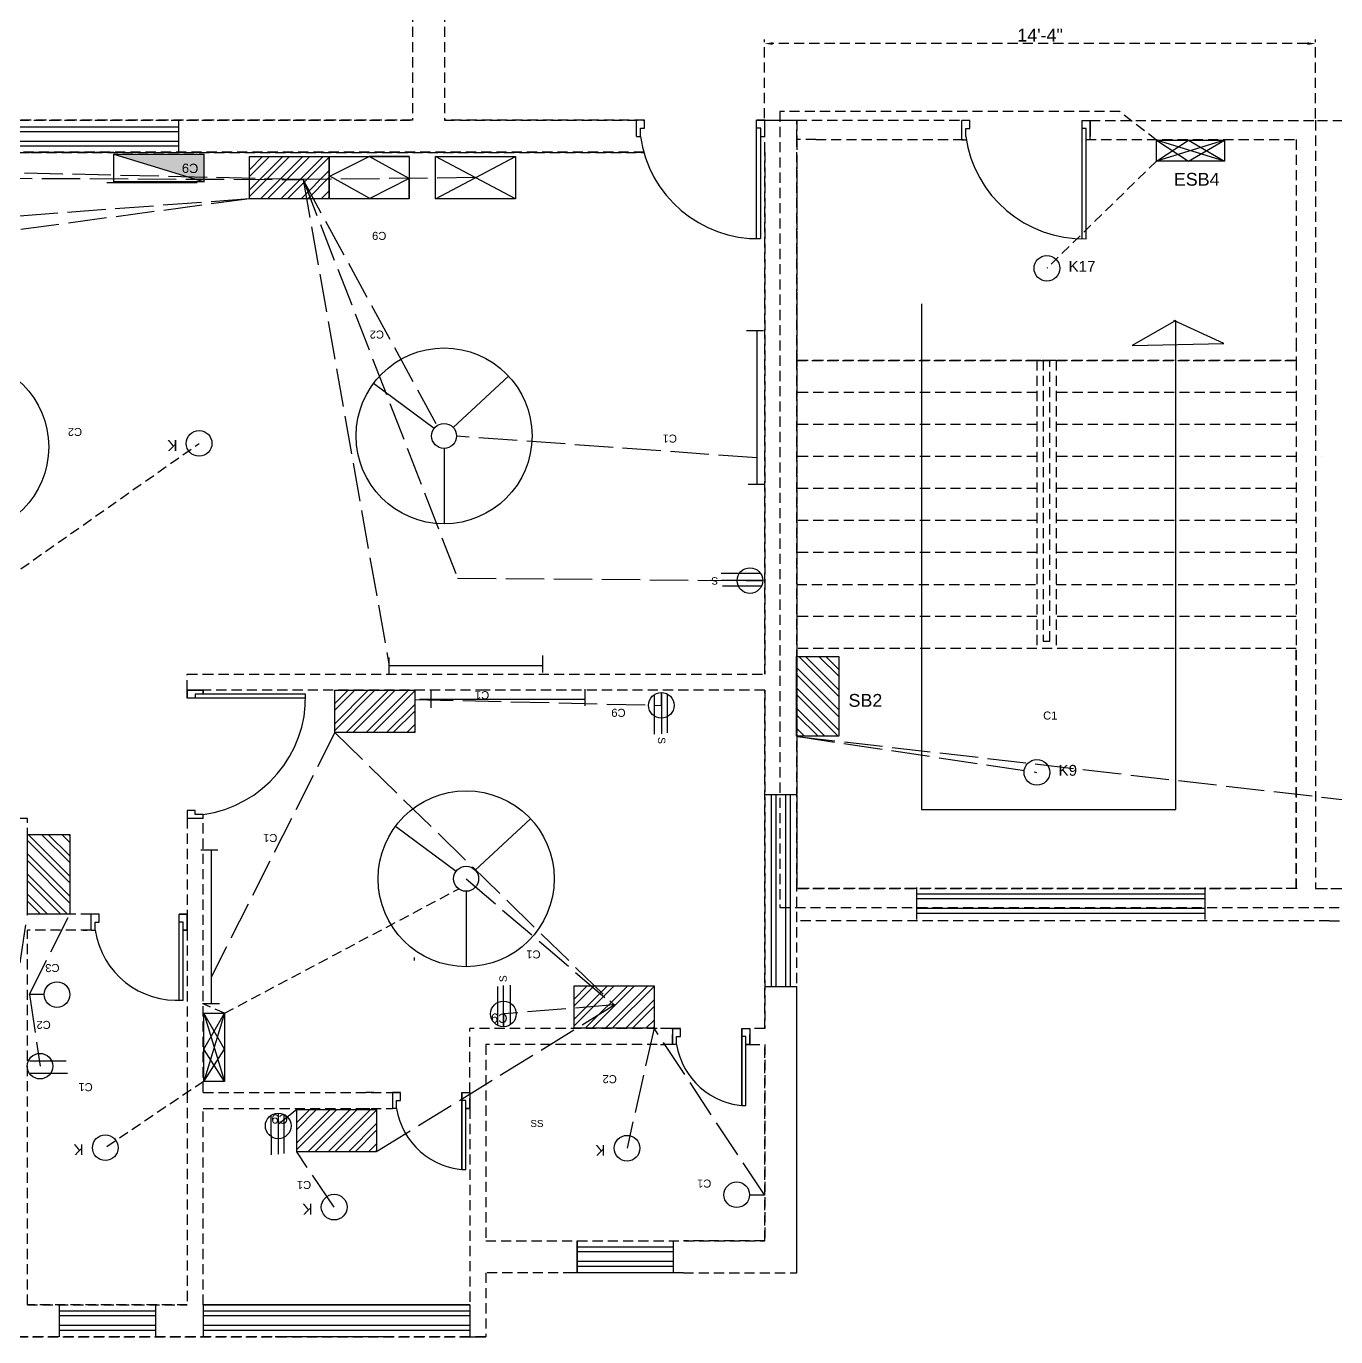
# Model space of a CAD drawing. Header units: millimetres. Extents: x 5814 to 14117, y 764 to 2474.
# Drawn here: x 11237.8 to 11646.8, y 1550.3 to 1959.7 of the extents above; entities that cross this region are included whole.
import ezdxf

# ---------------------------------------------------------------- set-up
doc = ezdxf.new("R2010")
doc.units = ezdxf.units.MM
doc.linetypes.add('ACAD_ISO02W100', pattern=[15, 12, -3])
doc.linetypes.add('HIDDEN2', pattern=[4.7625, 3.175, -1.5875])
doc.layers.get('0').update_dxf_attribs({"linetype": 'HIDDEN2'})
for name, color, linetype in [('conduit', 7, 'ACAD_ISO02W100'), ('doors', 6, 'Continuous'), ('emfittings', 7, 'Continuous'), ('fittinglabels', 7, 'Continuous'), ('fittings', 7, 'Continuous'), ('windows', 40, 'Continuous')]:
    doc.layers.add(name, color=color, linetype=linetype)
doc.layers.add('emconduit', color=1, linetype='HIDDEN2', plot=False)
doc.styles.get("Standard").update_dxf_attribs({"font": 'arial.ttf', "height": 4})
doc.dimstyles.new('dim', dxfattribs={"dimtxt": 16, "dimasz": 2.5, "dimexe": 1.25, "dimexo": 0.625, "dimtad": 1, "dimlunit": 4, "dimtxsty": 'Standard', "dimcen": 2.5, "dimadec": 0, "dimazin": 0, "dimtfac": 1, "dimtmove": 0, "dimatfit": 3, "dimfxl": 1, "dimarcsym": 0})

# ---------------------------------------------------------------- blocks, each defined once
blk = doc.blocks.new('*D66')
at = {"color": 0, "lineweight": -2, "transparency": 16777216}
for p, q in [((11641.04, 1930.22), (11661.2, 1930.22)), ((11659.95, 1692.77), (11659.95, 1927.72)), ((11641.04, 1690.27), (11661.2, 1690.27))]:
    blk.add_line(p, q, dxfattribs=at)
at = {"color": 0, "transparency": 16777216}
for points in [[(11659.53, 1927.72), (11660.36, 1927.72), (11659.95, 1930.22)], [(11659.53, 1692.77), (11660.36, 1692.77), (11659.95, 1690.27)]]:
    blk.add_solid(points, dxfattribs=at)
at = {"layer": 'Defpoints', "color": 0, "transparency": 16777216}
for p in [(11640.41, 1930.22), (11659.95, 1930.22), (11640.41, 1690.27)]:
    blk.add_point(p, dxfattribs=at)
at = {"color": 0, "transparency": 16777216, "insert": (11657.28, 1810.24), "char_height": 4, "attachment_point": 5, "rotation": 90}
blk.add_mtext("20'", dxfattribs=at)
blk = doc.blocks.new('*D67')
at = {"color": 0, "lineweight": -2, "transparency": 16777216}
for p, q in [((11468.41, 1930.89), (11468.41, 1955.49)), ((11637.91, 1954.24), (11470.91, 1954.24)), ((11640.41, 1930.85), (11640.41, 1955.49))]:
    blk.add_line(p, q, dxfattribs=at)
at = {"color": 0, "transparency": 16777216}
for points in [[(11470.91, 1954.66), (11470.91, 1953.83), (11468.41, 1954.24)], [(11637.91, 1954.66), (11637.91, 1953.83), (11640.41, 1954.24)]]:
    blk.add_solid(points, dxfattribs=at)
at = {"layer": 'Defpoints', "color": 0, "transparency": 16777216}
for p in [(11468.41, 1954.24), (11468.41, 1930.27), (11640.41, 1930.22)]:
    blk.add_point(p, dxfattribs=at)
at = {"color": 0, "transparency": 16777216, "insert": (11554.41, 1956.88), "char_height": 4, "attachment_point": 5}
blk.add_mtext('14\'-4"', dxfattribs=at)

msp = doc.modelspace()

# ---------------------------------------------------------------- hatches: boundary and pattern name
at = {"layer": 'emfittings', "true_color": 0x000000}
h = msp.add_hatch(color=18, dxfattribs=at)
h.dxf.hatch_style = 1
h.paths.add_polyline_path([(11293.43, 1911.023), (11293.43, 1919.688), (11265.197, 1919.688)])
at = {"layer": 'fittings'}
h = msp.add_hatch(dxfattribs=at)
h.set_pattern_fill('ANSI32', color=256, scale=0.468168, angle=180)
h.set_pattern_definition([(225, (12712.459, 2434.7844), (3.1532, -3.1532), []), (225, (12710.357, 2434.7844), (3.1532, -3.1532), [])])
h.paths.add_polyline_path([(11332.466, 1905.728), (11332.466, 1918.956), (11307.516, 1918.956), (11307.516, 1905.728)])
h = msp.add_hatch(dxfattribs=at)
h.set_pattern_fill('ANSI32', color=256, scale=0.468168, angle=90)
h.set_pattern_definition([(135, (12007.4057, 357.8596), (-3.1532, -3.1532), []), (135, (12007.4057, 359.962), (-3.1532, -3.1532), [])])
h.paths.add_polyline_path([(11478.349, 1737.852), (11491.577, 1737.852), (11491.577, 1762.803), (11478.349, 1762.803)])
h = msp.add_hatch(dxfattribs=at)
h.set_pattern_fill('ANSI32', color=256, scale=0.468168, angle=180)
h.set_pattern_definition([(225, (12739.1445, 2268.053), (3.1532, -3.1532), []), (225, (12737.0423, 2268.053), (3.1532, -3.1532), [])])
h.paths.add_polyline_path([(11359.152, 1738.996), (11359.152, 1752.224), (11334.201, 1752.224), (11334.201, 1738.996)])
h = msp.add_hatch(dxfattribs=at)
h.set_pattern_fill('ANSI32', color=256, scale=0.468168, angle=270)
h.set_pattern_definition([(315, (10722.3697, 3087.22), (3.1532, 3.1532), []), (315, (10722.3697, 3085.1177), (3.1532, 3.1532), [])])
h.paths.add_polyline_path([(11251.427, 1707.227), (11238.198, 1707.227), (11238.198, 1682.277), (11251.427, 1682.277)])
h = msp.add_hatch(dxfattribs=at)
h.set_pattern_fill('ANSI32', color=256, scale=0.468168, angle=180)
h.set_pattern_definition([(225, (12813.8483, 2175.73), (3.1532, -3.1532), []), (225, (12811.746, 2175.73), (3.1532, -3.1532), [])])
h.paths.add_polyline_path([(11433.856, 1646.673), (11433.856, 1659.901), (11408.905, 1659.901), (11408.905, 1646.673)])
h = msp.add_hatch(dxfattribs=at)
h.set_pattern_fill('ANSI32', color=256, scale=0.468168, angle=180)
h.set_pattern_definition([(225, (12727.2356, 2137.1275), (3.1532, -3.1532), []), (225, (12725.1335, 2137.1275), (3.1532, -3.1532), [])])
h.paths.add_polyline_path([(11347.243, 1608.071), (11347.243, 1621.299), (11322.292, 1621.299), (11322.292, 1608.071)])

# ---------------------------------------------------------------- linework, layer by layer
for p, q in [((11358.412, 2064.265), (11358.412, 1930.265)), ((11368.412, 2064.265), (11368.412, 1930.265)), ((11358.412, 1930.265), (11025.931, 1930.265)), ((11358.412, 1930.265), (11025.931, 1930.265)), ((11368.412, 1930.265), (11430.892, 1930.265)), ((11430.892, 1930.265), (11368.412, 1930.265)), ((11430.892, 1930.265), (11368.412, 1930.265)), ((11368.412, 1930.265), (11430.892, 1930.265)), ((11430.892, 1930.265), (11368.412, 1930.265)), ((11430.892, 1930.265), (11368.412, 1930.265)), ((11368.412, 1930.265), (11430.892, 1930.265)), ((11430.892, 1930.265), (11368.412, 1930.265)), ((11430.892, 1930.265), (11368.412, 1930.265)), ((11368.412, 1930.265), (11430.892, 1930.265)), ((11430.892, 1930.265), (11368.412, 1930.265)), ((11430.892, 1930.265), (11368.412, 1930.265)), ((11368.412, 1930.265), (11430.892, 1930.265)), ((11430.892, 1930.265), (11368.412, 1930.265)), ((11468.412, 1930.265), (11478.412, 1930.265)), ((11468.412, 1930.265), (11478.412, 1930.265)), ((11468.412, 1930.265), (11478.412, 1930.265)), ((11468.412, 1930.265), (11478.412, 1930.265)), ((11468.412, 1920.283), (11468.412, 1930.265)), ((11468.412, 1930.265), (11478.412, 1930.265)), ((11478.412, 1930.265), (11478.412, 1924.265)), ((11478.412, 1924.265), (11478.412, 1930.265)), ((11478.412, 1930.265), (11478.412, 1924.265)), ((11478.412, 1930.265), (11478.412, 1924.265)), ((11478.412, 1924.265), (11478.412, 1930.265)), ((11478.412, 1930.265), (11478.412, 1924.265)), ((11478.412, 1930.265), (11478.412, 1924.265)), ((11478.412, 1924.265), (11478.412, 1930.265)), ((11478.412, 1930.265), (11478.412, 1924.265)), ((11570.017, 1930.225), (11640.412, 1930.225)), ((11478.412, 1855.265), (11478.412, 1924.265)), ((11478.412, 1924.265), (11478.412, 1810.265)), ((11478.412, 1924.265), (11478.412, 1810.265)), ((11478.412, 1855.265), (11478.412, 1924.265)), ((11478.412, 1924.265), (11478.412, 1810.265)), ((11484.412, 1924.265), (11478.412, 1924.265)), ((11430.683, 1920.283), (11091.765, 1920.283)), ((11430.688, 1920.265), (11091.765, 1920.265)), ((11315.461, 1920.265), (11315.461, 1920.283)), ((11315.461, 1920.265), (11315.461, 1920.283)), ((11430.688, 1920.265), (11315.461, 1920.265)), ((11430.688, 1920.265), (11315.461, 1920.265)), ((11345.461, 1920.265), (11345.461, 1920.283)), ((11345.461, 1920.265), (11345.461, 1920.283)), ((11375.461, 1920.265), (11375.461, 1920.283)), ((11375.461, 1920.265), (11375.461, 1920.283)), ((11405.461, 1920.265), (11405.461, 1920.283)), ((11405.461, 1920.265), (11405.461, 1920.283)), ((11468.412, 1757.225), (11468.412, 1920.283)), ((11468.412, 1757.225), (11468.412, 1920.283)), ((11478.412, 1918.265), (11478.412, 1810.265)), ((11478.412, 1855.265), (11478.412, 1918.265)), ((11478.412, 1918.265), (11478.412, 1810.265)), ((11478.412, 1918.265), (11478.412, 1810.265)), ((11478.412, 1855.265), (11478.412, 1918.265)), ((11478.412, 1918.265), (11478.412, 1810.265)), ((11478.412, 1918.265), (11478.412, 1810.265)), ((11478.412, 1855.265), (11478.412, 1918.265)), ((11478.412, 1918.265), (11478.412, 1810.265)), ((11634.412, 1861.265), (11634.412, 1855.265)), ((11559.412, 1855.265), (11553.412, 1855.265)), ((11553.412, 1855.265), (11553.412, 1765.265)), ((11553.412, 1855.265), (11555.412, 1855.265)), ((11559.412, 1855.265), (11553.412, 1855.265)), ((11553.412, 1855.265), (11555.412, 1855.265)), ((11555.412, 1855.265), (11555.412, 1767.566)), ((11557.412, 1767.566), (11557.412, 1855.265)), ((11634.412, 1855.265), (11559.412, 1855.265)), ((11559.412, 1855.265), (11559.412, 1765.265)), ((11634.412, 1855.265), (11559.412, 1855.265)), ((11553.412, 1845.265), (11478.412, 1845.265)), ((11634.412, 1845.265), (11559.412, 1845.265)), ((11553.412, 1835.265), (11478.412, 1835.265)), ((11634.412, 1835.265), (11559.412, 1835.265)), ((11553.412, 1825.265), (11478.412, 1825.265)), ((11634.412, 1825.265), (11559.412, 1825.265)), ((11553.412, 1815.265), (11478.412, 1815.265)), ((11634.412, 1815.265), (11559.412, 1815.265)), ((11553.412, 1805.265), (11478.412, 1805.265)), ((11634.412, 1805.265), (11559.412, 1805.265)), ((11553.412, 1795.265), (11478.412, 1795.265)), ((11634.412, 1795.265), (11559.412, 1795.265)), ((11478.412, 1785.265), (11553.412, 1785.265)), ((11559.412, 1785.265), (11634.412, 1785.265)), ((11553.412, 1775.265), (11478.412, 1775.265)), ((11634.412, 1775.265), (11559.412, 1775.265)), ((11634.412, 1765.265), (11478.412, 1765.265)), ((11555.412, 1767.566), (11557.412, 1767.566)), ((11634.412, 1690.265), (11634.412, 1765.265)), ((11288.107, 1752.225), (11288.107, 1757.225)), ((11288.107, 1757.225), (11293.107, 1757.225)), ((11293.107, 1757.225), (11468.412, 1757.225)), ((11288.107, 1752.225), (11293.107, 1752.225)), ((11381.319, 1752.225), (11293.107, 1752.225)), ((11468.412, 1752.225), (11381.319, 1752.225)), ((11468.412, 1646.548), (11468.412, 1752.225)), ((11238.198, 1712.211), (11233.198, 1712.211)), ((11238.198, 1712.211), (11233.198, 1712.211)), ((11238.198, 1682.277), (11238.198, 1712.211)), ((11238.198, 1682.277), (11238.198, 1712.211)), ((11288.107, 1712.206), (11288.107, 1682.277)), ((11288.107, 1712.206), (11288.107, 1682.277)), ((11293.107, 1712.206), (11288.107, 1712.206)), ((11293.107, 1626.548), (11293.107, 1712.206)), ((11293.107, 1626.548), (11293.107, 1712.206)), ((11478.412, 1570.283), (11478.412, 1690.265)), ((11634.733, 1690.265), (11478.437, 1690.265)), ((11478.733, 1690.265), (11622.733, 1690.265)), ((11634.733, 1690.265), (11584.733, 1690.265)), ((11634.733, 1690.265), (11584.733, 1690.265)), ((11640.412, 1690.265), (11647.519, 1690.265)), ((11258.087, 1682.277), (11238.198, 1682.277)), ((11258.087, 1682.277), (11238.198, 1682.277)), ((11258.105, 1682.277), (11255.605, 1682.277)), ((11258.105, 1682.277), (11255.605, 1682.277)), ((11258.087, 1677.277), (11258.087, 1682.277)), ((11288.107, 1677.277), (11288.107, 1682.277)), ((11635.971, 1680.65), (11635.971, 1680.668)), ((11644.733, 1680.265), (11746.505, 1680.265)), ((11238.198, 1560.283), (11238.198, 1677.277)), ((11258.087, 1677.277), (11238.198, 1677.277)), ((11238.198, 1560.283), (11238.198, 1677.277)), ((11255.605, 1677.277), (11256.855, 1677.277)), ((11255.605, 1677.277), (11256.855, 1677.277)), ((11288.107, 1677.277), (11288.107, 1626.548)), ((11288.107, 1677.277), (11288.107, 1626.548)), ((11439.642, 1646.548), (11376.319, 1646.548)), ((11376.319, 1626.548), (11376.319, 1646.548)), ((11439.642, 1646.548), (11381.319, 1646.548)), ((11438.41, 1646.548), (11435.91, 1646.548)), ((11439.642, 1641.548), (11439.642, 1646.548)), ((11468.412, 1646.548), (11463.729, 1646.548)), ((11463.729, 1641.548), (11463.729, 1646.548)), ((11381.319, 1641.548), (11381.319, 1580.283)), ((11439.642, 1641.548), (11381.319, 1641.548)), ((11415.204, 1641.456), (11415.204, 1641.473)), ((11435.91, 1641.548), (11437.16, 1641.548)), ((11463.729, 1641.548), (11468.412, 1641.548)), ((11468.412, 1580.283), (11468.412, 1641.548)), ((11288.107, 1626.548), (11288.107, 1560.283)), ((11293.107, 1626.548), (11352.232, 1626.548)), ((11346.318, 1626.548), (11343.818, 1626.548)), ((11352.232, 1626.548), (11352.232, 1621.548)), ((11376.319, 1621.548), (11376.319, 1626.548)), ((11293.107, 1560.283), (11293.107, 1621.548)), ((11293.107, 1621.548), (11352.232, 1621.548)), ((11343.818, 1621.548), (11345.068, 1621.548)), ((11376.319, 1621.548), (11376.319, 1560.283)), ((11381.319, 1580.283), (11468.412, 1580.283)), ((11468.412, 1580.283), (11443.045, 1580.283)), ((11408.71, 1570.283), (11381.319, 1570.283)), ((11381.319, 1570.283), (11381.319, 1550.283)), ((11443.045, 1570.283), (11408.71, 1570.283)), ((11443.045, 1570.283), (11478.412, 1570.283)), ((11238.198, 1560.283), (11288.107, 1560.283)), ((11376.319, 1560.283), (11293.107, 1560.283)), ((11376.319, 1550.283), (11381.319, 1550.283))]:
    msp.add_line(p, q)
for points in [[(11025.931, 1930.265), (11358.412, 1930.265)], [(11025.931, 1930.265), (11358.412, 1930.265)], [(11368.412, 1930.265), (11430.892, 1930.265)], [(11368.412, 1930.265), (11430.892, 1930.265)], [(11368.412, 1930.265), (11430.892, 1930.265)], [(11368.412, 1930.265), (11430.892, 1930.265)], [(11368.412, 1930.265), (11430.892, 1930.265)], [(11368.412, 1930.265), (11430.892, 1930.265)], [(11368.412, 1930.265), (11430.892, 1930.265)], [(11368.412, 1930.265), (11430.892, 1930.265)], [(11368.412, 1930.265), (11430.892, 1930.265)], [(11368.412, 1930.265), (11430.892, 1930.265)], [(11368.412, 1930.265), (11430.892, 1930.265)], [(11368.412, 1930.265), (11430.892, 1930.265)], [(11368.412, 1930.265), (11430.892, 1930.265)], [(11368.412, 1930.265), (11430.892, 1930.265)], [(11368.412, 1930.265), (11430.892, 1930.265)], [(11368.412, 1930.265), (11430.892, 1930.265)], [(11368.412, 1930.265), (11430.892, 1930.265)], [(11368.412, 1930.265), (11430.892, 1930.265)], [(11465.912, 1930.265), (11478.412, 1930.265)], [(11465.912, 1930.265), (11478.412, 1930.265)], [(11465.912, 1930.265), (11478.412, 1930.265), (11478.412, 1924.265)], [(11465.912, 1930.265), (11478.412, 1930.265), (11478.412, 1924.265)], [(11465.912, 1930.265), (11478.412, 1930.265), (11478.412, 1924.265)], [(11465.912, 1930.265), (11478.412, 1930.265), (11478.412, 1924.265)], [(11465.912, 1930.265), (11478.412, 1930.265), (11478.412, 1924.265)], [(11465.912, 1930.265), (11478.412, 1930.265), (11478.412, 1924.265)], [(11478.412, 1930.265), (11532.497, 1930.265)], [(11478.412, 1930.265), (11478.412, 1924.265)], [(11478.412, 1930.265), (11478.412, 1924.265)], [(11478.412, 1930.265), (11478.412, 1924.265)], [(11478.412, 1930.265), (11478.412, 1924.265)], [(11478.412, 1930.265), (11478.412, 1924.265)], [(11478.412, 1930.265), (11478.412, 1924.265)], [(11640.412, 1930.265), (11640.412, 1690.265)], [(11478.412, 1924.265), (11478.412, 1690.265)], [(11478.412, 1924.265), (11478.412, 1690.265)], [(11478.412, 1924.265), (11478.412, 1690.265)], [(11478.412, 1924.265), (11478.412, 1690.265)], [(11478.412, 1924.265), (11478.412, 1690.265)], [(11478.412, 1924.265), (11478.412, 1690.265)], [(11634.412, 1855.265), (11478.412, 1855.265), (11478.412, 1924.265)], [(11484.412, 1924.265), (11531.392, 1924.265)], [(11568.767, 1924.265), (11634.412, 1924.265), (11634.412, 1861.265)], [(11430.683, 1920.283), (11091.765, 1920.283)], [(11091.765, 1920.265), (11430.688, 1920.265)], [(11091.765, 1920.265), (11430.688, 1920.265)], [(11468.412, 1757.225), (11468.412, 1920.283)], [(11468.412, 1920.265), (11468.412, 1757.225)], [(11468.412, 1920.265), (11468.412, 1757.225)], [(11478.412, 1918.265), (11478.412, 1690.265)], [(11478.412, 1918.265), (11478.412, 1690.265)], [(11468.412, 1757.225), (11468.412, 1865.265)], [(11468.412, 1646.548), (11468.412, 1752.225)], [(11468.412, 1752.225), (11468.412, 1646.548)], [(11468.412, 1646.548), (11468.412, 1752.225)], [(11644.733, 1680.265), (11478.412, 1680.265)], [(11468.412, 1580.283), (11468.412, 1641.548)], [(11468.412, 1641.548), (11468.412, 1580.283)], [(11468.412, 1580.283), (11468.412, 1641.548)], [(11238.198, 1560.283), (11288.107, 1560.283)], [(11288.107, 1560.283), (11238.198, 1560.283)], [(11238.198, 1560.283), (11288.107, 1560.283)], [(11381.319, 1550.283), (11158.81, 1550.283)], [(11158.81, 1550.283), (11381.319, 1550.283)], [(11158.81, 1550.283), (11381.319, 1550.283)], [(11158.81, 1550.283), (11381.319, 1550.283)], [(11158.81, 1550.283), (11376.319, 1550.283)], [(11158.81, 1550.283), (11376.319, 1550.283)], [(11158.81, 1550.283), (11376.319, 1550.283)], [(11158.81, 1550.283), (11376.319, 1550.283)]]:
    msp.add_lwpolyline(points)
msp.add_lwpolyline([(11478.412, 1855.265), (11634.412, 1855.265), (11634.412, 1690.265), (11478.412, 1690.265)], close=True)
at = {"layer": 'conduit'}
for p, q in [((11122.655, 1912.646), (11324.268, 1911.758)), ((11324.268, 1911.758), (11157.189, 1915.593)), ((11378.111, 1912.362), (11324.268, 1911.758)), ((11365.852, 1835.447), (11324.268, 1911.758)), ((11324.268, 1911.758), (11351.137, 1759.851)), ((11324.268, 1911.758), (11372.536, 1787.268)), ((11307.516, 1905.728), (11111.133, 1891.049)), ((11307.516, 1905.728), (11141.7, 1883.553)), ((11465.953, 1824.854), (11372.27, 1831.599)), ((11372.536, 1787.268), (11463.807, 1786.506)), ((11372.663, 1749.377), (11359.152, 1749.377)), ((11359.152, 1749.377), (11436.148, 1747.519)), ((11334.201, 1738.996), (11295.549, 1662.6)), ((11334.201, 1738.996), (11421.419, 1653.925)), ((11478.349, 1737.852), (11553.412, 1726.594)), ((11478.412, 1737.843), (11847.456, 1695.114)), ((11375.195, 1693.343), (11421.263, 1653.935)), ((11235.917, 1667.145), (11238.198, 1682.277)), ((11238.799, 1657.181), (11251.427, 1682.277)), ((11359.11, 1667.808), (11359.11, 1668.721)), ((11359.11, 1667.808), (11359.11, 1667.808)), ((11238.799, 1657.181), (11242.125, 1634.812)), ((11421.586, 1653.925), (11347.243, 1608.071)), ((11421.263, 1653.935), (11386.833, 1651.145)), ((11468.319, 1594.654), (11433.856, 1646.673)), ((11322.292, 1621.299), (11316.506, 1616.625)), ((11333.983, 1590.789), (11322.292, 1608.071))]:
    msp.add_line(p, q, dxfattribs=at)
msp.add_lwpolyline([(11433.856, 1646.673), (11425.443, 1609.189)], dxfattribs=at)
at = {"layer": 'doors', "color": 215, "true_color": 0xa953a0}
for p, q in [((11428.392, 1925.265), (11428.392, 1930.265)), ((11430.892, 1930.265), (11428.392, 1930.265)), ((11430.892, 1927.765), (11430.892, 1930.265)), ((11465.912, 1893.341), (11465.912, 1930.265)), ((11465.912, 1930.265), (11468.412, 1930.265)), ((11468.412, 1925.265), (11468.412, 1930.265)), ((11468.412, 1925.265), (11468.412, 1930.265)), ((11529.997, 1924.217), (11529.997, 1930.225)), ((11532.497, 1930.225), (11529.997, 1930.225)), ((11532.497, 1927.725), (11532.497, 1930.225)), ((11567.517, 1901.473), (11567.517, 1930.225)), ((11567.517, 1893.3), (11567.517, 1930.225)), ((11567.517, 1930.225), (11570.017, 1930.225)), ((11570.017, 1924.217), (11570.017, 1930.225)), ((11428.392, 1925.265), (11429.642, 1925.265)), ((11429.642, 1925.265), (11429.642, 1927.765)), ((11429.642, 1927.765), (11430.892, 1927.765)), ((11467.162, 1927.765), (11465.912, 1927.765)), ((11467.162, 1893.319), (11467.162, 1927.765)), ((11529.997, 1924.219), (11531.4, 1924.217)), ((11531.247, 1925.225), (11531.247, 1927.725)), ((11531.247, 1927.725), (11532.497, 1927.725)), ((11568.767, 1927.725), (11567.517, 1927.725)), ((11568.767, 1927.725), (11567.517, 1927.725)), ((11568.767, 1901.51), (11568.767, 1927.725)), ((11568.767, 1893.278), (11568.767, 1927.725)), ((11570.017, 1924.224), (11568.767, 1924.224)), ((11288.107, 1749.725), (11288.107, 1752.225)), ((11293.107, 1752.225), (11288.107, 1752.225)), ((11316.858, 1749.725), (11288.107, 1749.725)), ((11325.031, 1749.725), (11288.107, 1749.725)), ((11316.821, 1750.975), (11290.607, 1750.975)), ((11290.607, 1750.975), (11290.607, 1749.725)), ((11325.053, 1750.975), (11290.607, 1750.975)), ((11290.607, 1750.975), (11290.607, 1749.725)), ((11290.607, 1714.706), (11288.107, 1714.706)), ((11288.107, 1714.706), (11288.107, 1712.206)), ((11290.607, 1714.706), (11288.107, 1714.706)), ((11288.107, 1714.706), (11288.107, 1712.206)), ((11293.107, 1712.206), (11288.107, 1712.206)), ((11293.107, 1712.206), (11288.107, 1712.206)), ((11290.607, 1713.456), (11290.607, 1714.706)), ((11290.607, 1713.456), (11290.607, 1714.706)), ((11293.107, 1713.456), (11290.607, 1713.456)), ((11293.107, 1713.456), (11290.607, 1713.456)), ((11293.107, 1712.206), (11293.107, 1713.456)), ((11293.107, 1712.206), (11293.107, 1713.456)), ((11258.087, 1677.277), (11258.087, 1682.277)), ((11260.587, 1682.277), (11258.087, 1682.277)), ((11258.087, 1677.277), (11258.087, 1682.277)), ((11259.337, 1677.277), (11259.337, 1679.777)), ((11259.337, 1677.277), (11259.337, 1679.777)), ((11259.337, 1679.777), (11260.587, 1679.777)), ((11259.337, 1677.277), (11259.337, 1679.777)), ((11259.337, 1677.277), (11259.337, 1679.777)), ((11259.337, 1679.777), (11260.587, 1679.777)), ((11260.587, 1679.777), (11260.587, 1682.277)), ((11260.587, 1679.777), (11260.587, 1682.277)), ((11260.587, 1679.777), (11260.587, 1682.277)), ((11260.587, 1679.777), (11260.587, 1682.277)), ((11285.607, 1655.399), (11285.607, 1682.277)), ((11285.607, 1682.277), (11288.107, 1682.277)), ((11285.607, 1655.399), (11285.607, 1682.277)), ((11285.607, 1682.277), (11288.107, 1682.277)), ((11286.857, 1679.777), (11285.607, 1679.777)), ((11286.857, 1679.777), (11285.607, 1679.777)), ((11286.857, 1679.777), (11285.607, 1679.777)), ((11286.857, 1679.777), (11285.607, 1679.777)), ((11286.857, 1679.777), (11285.607, 1679.777)), ((11286.857, 1679.777), (11285.607, 1679.777)), ((11286.857, 1655.465), (11286.857, 1679.777)), ((11286.857, 1655.465), (11286.857, 1679.777)), ((11288.107, 1677.277), (11288.107, 1682.277)), ((11288.107, 1677.277), (11288.107, 1682.277)), ((11258.087, 1677.277), (11259.337, 1677.277)), ((11442.142, 1646.548), (11439.642, 1646.548)), ((11439.642, 1646.548), (11439.642, 1641.548)), ((11442.142, 1644.048), (11442.142, 1646.548)), ((11461.229, 1646.548), (11463.729, 1646.548)), ((11461.229, 1644.048), (11461.229, 1646.548)), ((11461.229, 1646.548), (11461.229, 1622.575)), ((11463.729, 1646.548), (11463.729, 1641.548)), ((11440.892, 1641.548), (11440.892, 1644.048)), ((11440.892, 1644.048), (11442.142, 1644.048)), ((11462.479, 1644.048), (11461.229, 1644.048)), ((11462.479, 1641.548), (11462.479, 1644.048)), ((11440.892, 1641.548), (11439.642, 1641.548)), ((11463.729, 1641.548), (11462.479, 1641.548)), ((11462.479, 1622.494), (11462.479, 1641.548)), ((11354.732, 1626.548), (11352.232, 1626.548)), ((11352.232, 1626.548), (11352.232, 1621.548)), ((11354.732, 1624.048), (11354.732, 1626.548)), ((11373.819, 1626.548), (11376.319, 1626.548)), ((11373.819, 1624.048), (11373.819, 1626.548)), ((11373.819, 1626.548), (11373.819, 1602.575)), ((11376.319, 1626.548), (11376.319, 1621.548)), ((11353.482, 1621.548), (11352.232, 1621.548)), ((11353.482, 1621.548), (11353.482, 1624.048)), ((11353.482, 1624.048), (11354.732, 1624.048)), ((11375.069, 1624.048), (11373.819, 1624.048)), ((11375.069, 1621.548), (11375.069, 1624.048)), ((11376.319, 1621.548), (11375.069, 1621.548)), ((11375.069, 1602.494), (11375.069, 1621.548)), ((11461.229, 1622.575), (11462.479, 1622.494)), ((11373.819, 1602.575), (11375.069, 1602.494))]:
    msp.add_line(p, q, dxfattribs=at)
at = {"layer": 'doors'}
for p, q in [((11468.412, 1930.265), (11465.912, 1930.265)), ((11532.497, 1930.225), (11532.497, 1930.289)), ((11567.517, 1930.225), (11570.017, 1930.225)), ((11567.517, 1930.225), (11570.017, 1930.225)), ((11570.017, 1930.225), (11570.017, 1925.225)), ((11570.017, 1924.217), (11568.767, 1924.217)), ((11288.107, 1752.225), (11288.107, 1749.725)), ((11288.107, 1749.725), (11288.107, 1752.225)), ((11288.107, 1752.225), (11293.107, 1752.225)), ((11293.107, 1750.975), (11293.107, 1752.225)), ((11293.107, 1752.225), (11293.107, 1750.975)), ((11288.107, 1682.277), (11285.607, 1682.277)), ((11285.607, 1658.303), (11285.607, 1682.277)), ((11285.607, 1682.277), (11288.107, 1682.277)), ((11288.107, 1682.277), (11285.607, 1682.277)), ((11285.607, 1658.32), (11285.607, 1682.277)), ((11288.107, 1682.277), (11285.607, 1682.277)), ((11285.607, 1658.303), (11285.607, 1682.277)), ((11285.607, 1682.277), (11288.107, 1682.277)), ((11288.107, 1682.277), (11285.607, 1682.277)), ((11285.607, 1658.32), (11285.607, 1682.277)), ((11286.857, 1658.222), (11286.857, 1679.777)), ((11286.857, 1658.222), (11286.857, 1679.777)), ((11286.857, 1658.222), (11286.857, 1679.777)), ((11286.857, 1658.222), (11286.857, 1679.777)), ((11288.107, 1682.277), (11288.107, 1677.277)), ((11288.107, 1682.277), (11288.107, 1677.277)), ((11288.107, 1682.277), (11288.107, 1677.277)), ((11288.107, 1682.277), (11288.107, 1677.277)), ((11288.107, 1677.277), (11286.857, 1677.277)), ((11288.107, 1677.277), (11286.857, 1677.277)), ((11286.857, 1677.277), (11288.107, 1677.277)), ((11288.107, 1677.277), (11286.857, 1677.277)), ((11288.107, 1677.277), (11286.857, 1677.277)), ((11286.857, 1677.277), (11288.107, 1677.277)), ((11439.642, 1646.548), (11442.142, 1646.548)), ((11461.229, 1622.575), (11461.229, 1646.548)), ((11461.229, 1622.592), (11461.229, 1646.548)), ((11463.729, 1646.548), (11463.729, 1641.548)), ((11463.729, 1646.548), (11463.729, 1641.548)), ((11462.479, 1644.048), (11461.229, 1644.048)), ((11462.479, 1644.048), (11461.229, 1644.048)), ((11462.479, 1622.494), (11462.479, 1644.048)), ((11462.479, 1622.494), (11462.479, 1644.048)), ((11463.729, 1641.548), (11462.479, 1641.548)), ((11463.729, 1641.548), (11462.479, 1641.548)), ((11462.479, 1641.548), (11463.729, 1641.548)), ((11352.232, 1626.548), (11354.732, 1626.548)), ((11373.819, 1602.575), (11373.819, 1626.548)), ((11373.819, 1602.592), (11373.819, 1626.548)), ((11376.319, 1626.548), (11376.319, 1621.548)), ((11376.319, 1626.548), (11376.319, 1621.548)), ((11375.069, 1624.048), (11373.819, 1624.048)), ((11375.069, 1624.048), (11373.819, 1624.048)), ((11375.069, 1602.494), (11375.069, 1624.048)), ((11375.069, 1602.494), (11375.069, 1624.048)), ((11376.319, 1621.548), (11375.069, 1621.548)), ((11376.319, 1621.548), (11375.069, 1621.548)), ((11375.069, 1621.548), (11376.319, 1621.548))]:
    msp.add_line(p, q, dxfattribs=at)
at = {"layer": 'doors', "color": 215, "true_color": 0xa953a0}
for points in [[(11467.162, 1925.265), (11468.412, 1925.265)], [(11293.107, 1750.975), (11293.107, 1752.225)], [(11286.857, 1677.277), (11288.107, 1677.277)], [(11286.857, 1677.277), (11288.107, 1677.277)]]:
    msp.add_lwpolyline(points, dxfattribs=at)
for centre, radius, start, end in [((11466.312, 1930.327), 37.018, 187.8589, 271.31498), ((11567.917, 1930.286), 37.018, 187.8589, 271.31498), ((11288.045, 1750.126), 37.018, 277.8589, 1.31498), ((11284.88, 1681.238), 25.849, 188.81558, 274.38491), ((11284.88, 1681.238), 25.849, 188.81558, 274.38491), ((11463.326, 1645.208), 22.73, 189.26547, 267.86572), ((11375.916, 1625.208), 22.73, 189.26547, 267.86572)]:
    msp.add_arc(centre, radius, start, end, dxfattribs=at)
at = {"layer": 'emconduit'}
for p, q in [((11579.329, 1932.971), (11473.194, 1932.971)), ((11473.194, 1932.971), (11473.194, 1684.416)), ((11590.721, 1924.066), (11579.329, 1932.971)), ((11083.227, 1920.171), (11265.197, 1920.283)), ((11590.721, 1917.527), (11556.542, 1884.036)), ((11189.373, 1757.225), (11291.812, 1829.351)), ((11299.772, 1651.354), (11372.87, 1690.209)), ((11473.194, 1684.416), (11752.445, 1684.416)), ((11299.772, 1651.354), (11293.107, 1654.254)), ((11293.233, 1630.048), (11262.508, 1609.355))]:
    msp.add_line(p, q, dxfattribs=at)
at = {"layer": 'emfittings'}
for p, q in [((11590.721, 1924.066), (11600.749, 1917.527)), ((11612.027, 1924.066), (11590.721, 1917.527)), ((11590.721, 1917.527), (11600.749, 1924.066)), ((11612.027, 1917.527), (11590.721, 1924.066)), ((11600.749, 1917.527), (11612.027, 1924.066)), ((11600.749, 1924.066), (11612.027, 1917.527)), ((11265.197, 1919.688), (11293.43, 1911.023)), ((11265.197, 1919.688), (11293.43, 1919.688)), ((11293.43, 1911.023), (11293.43, 1919.688)), ((11291.236, 1910.761), (11263.002, 1910.761)), ((11293.43, 1911.023), (11265.197, 1911.023)), ((11299.772, 1640.076), (11293.233, 1651.354)), ((11293.233, 1651.354), (11299.772, 1630.048)), ((11293.233, 1640.076), (11299.772, 1651.354)), ((11299.772, 1651.354), (11293.233, 1630.048)), ((11293.233, 1630.048), (11299.772, 1640.076)), ((11299.772, 1630.048), (11293.233, 1640.076))]:
    msp.add_line(p, q, dxfattribs=at)
for points in [[(11590.721, 1924.066), (11612.027, 1924.066), (11612.027, 1917.527), (11590.721, 1917.527)], [(11293.233, 1630.048), (11293.233, 1651.354), (11299.772, 1651.354), (11299.772, 1630.048)]]:
    msp.add_lwpolyline(points, close=True, dxfattribs=at)
msp.add_lwpolyline([(11293.43, 1911.023), (11265.197, 1911.023), (11265.197, 1919.688)], dxfattribs=at)
at = {"layer": 'fittings'}
for p, q in [((11332.598, 1912.781), (11344.882, 1918.956)), ((11357.417, 1918.956), (11344.882, 1918.956)), ((11357.417, 1912.064), (11344.882, 1918.956)), ((11390.587, 1905.758), (11365.636, 1918.966)), ((11365.636, 1905.758), (11390.587, 1918.966)), ((11345.132, 1905.89), (11332.598, 1912.781)), ((11357.417, 1912.064), (11345.132, 1905.89)), ((11357.417, 1905.728), (11357.417, 1912.064)), ((11517.436, 1872.948), (11517.436, 1714.949)), ((11596.829, 1867.746), (11583.163, 1859.943)), ((11611.796, 1860.594), (11596.178, 1867.746)), ((11596.829, 1714.949), (11596.829, 1867.746)), ((11468.009, 1864.508), (11462.702, 1864.508)), ((11465.953, 1864.508), (11465.953, 1824.854)), ((11465.953, 1864.508), (11465.953, 1816.508)), ((11583.163, 1859.943), (11611.796, 1860.594)), ((11365.159, 1834.006), (11346.225, 1848.044)), ((11371.153, 1834.339), (11388.418, 1850.385)), ((11368.295, 1827.78), (11368.295, 1804.209)), ((11465.953, 1824.854), (11465.953, 1816.508)), ((11468.606, 1816.508), (11463.299, 1816.508)), ((11466.991, 1788.757), (11454.807, 1788.757)), ((11467.706, 1786.506), (11454.959, 1786.506)), ((11463.807, 1786.506), (11467.706, 1786.506)), ((11467.281, 1784.735), (11455.235, 1784.735)), ((11351.137, 1757.197), (11351.137, 1762.505)), ((11399.137, 1757.795), (11399.137, 1763.102)), ((11359.483, 1759.851), (11351.137, 1759.851)), ((11399.137, 1759.851), (11351.137, 1759.851)), ((11399.137, 1759.851), (11359.483, 1759.851)), ((11412.316, 1747.321), (11412.316, 1752.628)), ((11364.316, 1746.724), (11364.316, 1752.031)), ((11372.663, 1749.377), (11364.316, 1749.377)), ((11412.316, 1749.377), (11364.316, 1749.377)), ((11412.316, 1749.377), (11372.663, 1749.377)), ((11433.897, 1750.702), (11433.897, 1738.518)), ((11436.148, 1747.519), (11436.148, 1751.418)), ((11436.148, 1751.418), (11436.148, 1738.67)), ((11437.919, 1750.992), (11437.919, 1738.947)), ((11378.054, 1696), (11395.319, 1712.046)), ((11517.436, 1714.949), (11596.829, 1714.949)), ((11372.06, 1695.667), (11353.125, 1709.704)), ((11297.605, 1702.254), (11292.298, 1702.254)), ((11295.549, 1702.254), (11295.549, 1662.6)), ((11295.549, 1702.254), (11295.549, 1654.254)), ((11375.195, 1689.441), (11375.195, 1665.87)), ((11295.549, 1662.6), (11295.549, 1654.254)), ((11385.062, 1647.671), (11385.062, 1659.717)), ((11386.833, 1647.246), (11386.833, 1659.993)), ((11389.084, 1647.961), (11389.084, 1660.145)), ((11478.412, 1570.283), (11478.412, 1659.725)), ((11243.427, 1657.181), (11238.799, 1657.181)), ((11298.203, 1654.254), (11292.895, 1654.254)), ((11386.833, 1651.145), (11386.833, 1647.246)), ((11238.818, 1636.498), (11250.284, 1636.498)), ((11239.094, 1632.669), (11250.692, 1632.669)), ((11314.252, 1619.338), (11314.264, 1607.154)), ((11314.252, 1619.338), (11314.264, 1607.154)), ((11316.502, 1620.056), (11316.515, 1607.308)), ((11316.502, 1620.056), (11316.515, 1607.308)), ((11318.274, 1619.632), (11318.286, 1607.586)), ((11318.274, 1619.632), (11318.286, 1607.586)), ((11463.691, 1594.654), (11468.319, 1594.654))]:
    msp.add_line(p, q, dxfattribs=at)
for points in [[(11332.466, 1905.728), (11307.516, 1905.728), (11307.516, 1918.956), (11332.466, 1918.956)], [(11357.417, 1905.728), (11332.466, 1905.728), (11332.466, 1918.956), (11357.417, 1918.956)], [(11390.587, 1905.758), (11365.636, 1905.758), (11365.636, 1918.986), (11390.587, 1918.986)], [(11478.349, 1737.852), (11478.349, 1762.803), (11491.577, 1762.803), (11491.577, 1737.852)], [(11359.152, 1738.996), (11334.201, 1738.996), (11334.201, 1752.224), (11359.152, 1752.224)], [(11251.427, 1707.227), (11251.427, 1682.277), (11238.198, 1682.277), (11238.198, 1707.227)], [(11433.856, 1646.673), (11408.905, 1646.673), (11408.905, 1659.901), (11433.856, 1659.901)], [(11347.243, 1608.071), (11322.292, 1608.071), (11322.292, 1621.299), (11347.243, 1621.299)]]:
    msp.add_lwpolyline(points, close=True, dxfattribs=at)
for centre, radius in [((11556.542, 1884.036), 4.013), ((11368.295, 1831.682), 27.473), ((11217.388, 1828.233), 27.473), ((11368.295, 1831.682), 3.903), ((11291.812, 1829.351), 4.013), ((11463.807, 1786.506), 4), ((11436.148, 1747.519), 4), ((11553.412, 1726.594), 4.013), ((11375.195, 1693.343), 27.473), ((11375.195, 1693.343), 3.903), ((11247.427, 1657.181), 4), ((11386.833, 1651.145), 4), ((11242.125, 1634.812), 4), ((11316.506, 1616.157), 4), ((11316.506, 1616.157), 4), ((11262.508, 1609.355), 4.013), ((11425.443, 1609.189), 4.013), ((11459.691, 1594.654), 4), ((11333.983, 1590.789), 4.013)]:
    msp.add_circle(centre, radius, dxfattribs=at)
at = {"layer": 'windows', "color": 31, "true_color": 0xfecc66}
for p, q in [((11285.461, 1920.265), (11285.461, 1930.265)), ((11515.971, 1680.65), (11515.971, 1690.65)), ((11605.971, 1680.65), (11605.971, 1690.65)), ((11409.864, 1570.283), (11409.864, 1580.283)), ((11439.864, 1580.283), (11439.864, 1570.283)), ((11248.193, 1550.283), (11248.193, 1560.283)), ((11278.193, 1560.283), (11278.193, 1550.283)), ((11293.107, 1560.283), (11293.107, 1550.283)), ((11376.319, 1560.283), (11376.319, 1550.283))]:
    msp.add_line(p, q, dxfattribs=at)
at = {"layer": 'windows'}
for p, q in [((11285.461, 1920.265), (11285.461, 1920.283)), ((11592.76, 1917.073), (11592.76, 1917.056)), ((11642.38, 1825.246), (11642.38, 1825.229)), ((11468.412, 1719.725), (11478.412, 1719.725)), ((11468.412, 1719.725), (11478.412, 1719.725)), ((11605.971, 1680.65), (11605.971, 1680.668)), ((11468.412, 1659.725), (11478.412, 1659.725)), ((11468.412, 1659.725), (11478.412, 1659.725)), ((11409.864, 1580.283), (11409.864, 1570.283)), ((11443.045, 1570.283), (11408.71, 1570.283)), ((11248.193, 1550.283), (11248.193, 1560.283)), ((11293.107, 1560.283), (11376.319, 1560.283)), ((11349.872, 1550.283), (11315.538, 1550.283))]:
    msp.add_line(p, q, dxfattribs=at)
at = {"layer": 'windows', "color": 31, "true_color": 0xfecc66}
for points in [[(11195.461, 1928.265), (11285.461, 1928.265)], [(11195.461, 1926.765), (11285.461, 1926.765)], [(11195.461, 1923.765), (11285.461, 1923.765)], [(11195.461, 1922.265), (11285.461, 1922.265)], [(11470.412, 1719.725), (11470.412, 1659.725)], [(11470.412, 1719.725), (11470.412, 1659.725)], [(11471.912, 1719.725), (11471.912, 1659.725)], [(11471.912, 1719.725), (11471.912, 1659.725)], [(11474.912, 1719.725), (11474.912, 1659.725)], [(11474.912, 1719.725), (11474.912, 1659.725)], [(11476.412, 1719.725), (11476.412, 1659.725)], [(11476.412, 1719.725), (11476.412, 1659.725)], [(11515.971, 1688.65), (11605.971, 1688.65)], [(11515.971, 1687.15), (11605.971, 1687.15)], [(11515.971, 1684.15), (11605.971, 1684.15)], [(11515.971, 1682.65), (11605.971, 1682.65)], [(11439.864, 1578.283), (11409.864, 1578.283)], [(11439.864, 1576.783), (11409.864, 1576.783)], [(11439.864, 1573.783), (11409.864, 1573.783)], [(11439.864, 1572.283), (11409.864, 1572.283)], [(11278.193, 1558.283), (11248.193, 1558.283)], [(11278.193, 1556.783), (11248.193, 1556.783)], [(11376.319, 1558.283), (11293.107, 1558.283)], [(11376.319, 1556.783), (11293.107, 1556.783)], [(11278.193, 1553.783), (11248.193, 1553.783)], [(11278.193, 1552.283), (11248.193, 1552.283)], [(11376.319, 1553.783), (11293.107, 1553.783)], [(11376.319, 1552.283), (11293.107, 1552.283)]]:
    msp.add_lwpolyline(points, dxfattribs=at)
at = {"layer": 'windows'}
for points in [[(11293.107, 1560.283), (11376.319, 1560.283)], [(11376.319, 1560.283), (11293.107, 1560.283)], [(11293.107, 1560.283), (11376.319, 1560.283)]]:
    msp.add_lwpolyline(points, dxfattribs=at)

# ---------------------------------------------------------------- texts
at = {"layer": 'conduit'}
for s, height, rotation, p in [('C9', 2.8915, 178.9405, (11291.626, 1916.67)), ('C9', 2.5, 180, (11350.297, 1895.422)), ('C2', 2.5, 180, (11349.54, 1864.605)), ('C2', 2.5, 180, (11255.268, 1834.183)), ('C1', 2.5, 180, (11441.021, 1832.11)), ('C1', 2.5, 180, (11382.406, 1751.949)), ('C9', 2.5, 180, (11424.999, 1746.445)), ('C1', 2.5, 180, (11316.251, 1707.351)), ('C1', 2.5, 180, (11398.449, 1670.975)), ('C3', 2.5, 181.12186, (11248.206, 1666.77)), ('C3', 2.5, 181.12186, (11248.206, 1666.77)), ('C9', 2.8915, 178.9405, (11388.148, 1651.205)), ('C2', 2.5, 180, (11245.483, 1648.96)), ('C1', 2.5, 180, (11258.593, 1629.509)), ('C2', 2.5, 180, (11422.26, 1632.006)), ('C9', 2.8915, 178.9405, (11319.589, 1619.692)), ('C1', 2.5, 180, (11326.803, 1598.959)), ('C1', 2.5, 180, (11451.773, 1599.396))]:
    msp.add_text(s, height=height, rotation=rotation, dxfattribs=at).set_placement(p)
msp.add_text('C1', height=2.5, dxfattribs=at).set_placement((11555.37, 1743.094))
at = {"layer": 'fittinglabels', "char_height": 4, "attachment_point": 1}
for s, width, gutter_width, heights, insert in [('ESB4', 20.31131, 20, [0], (11596.177, 1913.848)), ('SB2', 10.78653, 12.5, [3.503], (11494.584, 1751.075))]:
    msp.add_mtext_dynamic_manual_height_columns(s, width=width, gutter_width=gutter_width, heights=heights, dxfattribs=dict(at, insert=insert))
at = {"layer": 'fittings'}
for s, height, p in [('K17', 3.3871, (11563.305, 1882.984)), ('K9', 3.3871, (11560.175, 1725.541)), ('SS', 2.1855, (11395.264, 1615.823))]:
    msp.add_text(s, height=height, dxfattribs=at).set_placement(p)
for s, height, rotation, p in [('K', 3.387, 180, (11285.049, 1830.404)), ('S', 2.296, 180, (11453.894, 1787.539)), ('S', 2.296, 270, (11435.115, 1737.606)), ('S', 2.296, 90, (11387.866, 1661.058)), ('K', 3.387, 180, (11255.744, 1610.408)), ('K', 3.387, 180, (11418.68, 1610.242)), ('K', 3.387, 180, (11327.219, 1591.842))]:
    msp.add_text(s, height=height, rotation=rotation, dxfattribs=at).set_placement(p)

# ---------------------------------------------------------------- dimensions: what is measured, and where the dimension line sits
dim = msp.add_linear_dim(base=(11468.412, 1954.245), p1=(11640.412, 1930.225), p2=(11468.412, 1930.265), dimstyle='dim')
dim.commit()
dim.dimension.update_dxf_attribs({"geometry": '*D67', "text_midpoint": (11554.412, 1956.878)})
dim = msp.add_linear_dim(base=(11659.946, 1930.225), p1=(11640.412, 1690.265), p2=(11640.412, 1930.225), angle=90, dimstyle='dim')
dim.commit()
dim.dimension.update_dxf_attribs({"geometry": '*D66', "text_midpoint": (11657.279, 1810.245)})

doc.saveas('drawing.dxf')
